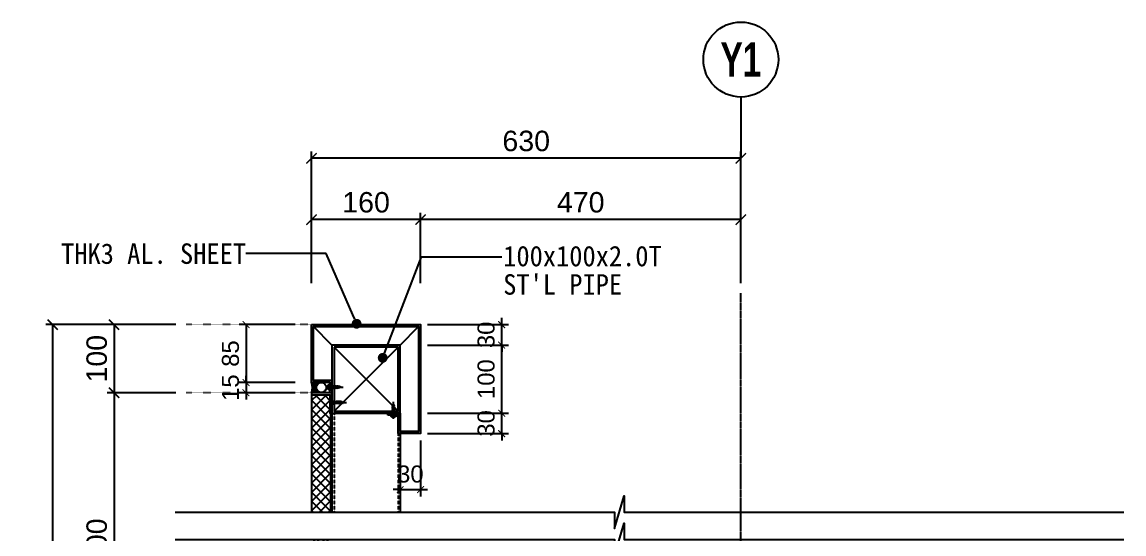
# Model space of a CAD drawing. Header units: millimetres. Extents: x 1664 to 41320, y 4122 to 31095.
# Drawn here: x 33235 to 41320, y 27339 to 31095 of the extents above; entities that cross this region are included whole.
import ezdxf
from ezdxf import colors
from ezdxf.entities.mleader import LeaderData, LeaderLine
from ezdxf.enums import TextEntityAlignment as Align
from ezdxf.math import Vec2, Vec3

# ---------------------------------------------------------------- set-up
doc = ezdxf.new("R2010")
doc.units = ezdxf.units.MM
for name, pattern in [('CENTER', [7, 4, -1, 1, -1]), ('DOT', [6.35, 0, -6.35]), ('HID', [2.3, 1.5, -0.8]), ('JIS_08_25', [28, 25, -1.125, 0.75, -1.125])]:
    doc.linetypes.add(name, pattern=pattern)
doc.layers.get('DEFPOINTS').update_dxf_attribs({"color": 150})
for name, color, linetype in [('1', 1, 'Continuous'), ('ACCY', 4, 'Continuous'), ('CTR', 1, 'JIS_08_25'), ('DIM', 7, 'Continuous'), ('ELE-5', 5, 'Continuous'), ('FIN-6', 6, 'Continuous'), ('SCREW', 6, 'Continuous'), ('SEC-4', 4, 'Continuous'), ('SEC-6', 6, 'Continuous'), ('STL', 4, 'Continuous'), ('TAG', 6, 'Continuous'), ('TAG-LEADER', 6, 'Continuous'), ('TXT', 3, 'Continuous')]:
    doc.layers.add(name, color=color, linetype=linetype)
doc.layers.add('NONTPLOT', color=140, linetype='Continuous', plot=False)
doc.styles.add('ARIAL', font='arial.ttf')
doc.styles.add('ARIALB', font='arialbd.ttf')
doc.styles.add('돋움', font='')
doc.styles.get('돋움').set_extended_font_data('DotumChe')
doc.dimstyles.new('DIM-1-50', dxfattribs={"dimscale": 50, "dimtxt": 3, "dimasz": 1.5, "dimexe": 1, "dimexo": 1.5, "dimgap": 1, "dimtad": 1, "dimdec": 3, "dimdsep": 46, "dimtxsty": 'ARIAL', "dimblk1": 'ARCHTICK', "dimblk2": 'ARCHTICK', "dimsah": 1, "dimcen": 0, "dimclrd": 256, "dimclre": 256, "dimclrt": 3, "dimazin": 2, "dimtfac": 1, "dimtdec": 3, "dimtix": 1, "dimtmove": 2, "dimatfit": 3, "dimldrblk": 'ARCHTICK', "dimfxl": 1, "dimtolj": 1, "dimtzin": 0, "dimarcsym": 0})
doc.dimstyles.new('DIM-1s-50', dxfattribs={"dimscale": 50, "dimtxt": 2.5, "dimasz": 1, "dimexe": 1, "dimexo": 1, "dimgap": 1, "dimtad": 1, "dimdec": 0, "dimdsep": 46, "dimtxsty": 'ARIAL', "dimblk1": 'ARCHTICK', "dimblk2": 'ARCHTICK', "dimsah": 1, "dimcen": 0, "dimclrd": 256, "dimclre": 256, "dimclrt": 3, "dimazin": 2, "dimtfac": 1, "dimtdec": 0, "dimtix": 1, "dimtmove": 2, "dimatfit": 3, "dimldrblk": 'ARCHTICK', "dimfxl": 1, "dimtolj": 1, "dimtzin": 0, "dimarcsym": 0})

# ---------------------------------------------------------------- blocks, each defined once
blk = doc.blocks.new('_ArchTick')
at = {"color": 0, "linetype": 'ByBlock', "const_width": 0.15}
blk.add_lwpolyline([(-0.5, -0.5), (0.5, 0.5)], dxfattribs=at)
blk = doc.blocks.new('*D249')
at = {"layer": 'DEFPOINTS', "color": 0, "transparency": 16777216}
for p in [(35359, 30094.7), (35359, 29104.4), (38509, 29104.4)]:
    blk.add_point(p, dxfattribs=at)
at = {"layer": 'DIM', "lineweight": -2, "transparency": 16777216}
for p, q in [((35359, 29179.4), (35359, 30144.7)), ((38509, 30094.7), (35359, 30094.7)), ((38509, 29179.4), (38509, 30144.7))]:
    blk.add_line(p, q, dxfattribs=at)
at = {"layer": 'DIM', "lineweight": -2, "transparency": 16777216, "xscale": 75, "yscale": 75, "zscale": 75, "rotation": 180}
blk.add_blockref('_ArchTick', (35359, 30094.7), dxfattribs=at)
at = {"layer": 'DIM', "lineweight": -2, "transparency": 16777216, "xscale": 75, "yscale": 75, "zscale": 75}
blk.add_blockref('_ArchTick', (38509, 30094.7), dxfattribs=at)
at = {"layer": 'DIM', "color": 3, "transparency": 16777216, "insert": (36934, 30221.3), "char_height": 150, "attachment_point": 5, "style": 'ARIAL'}
blk.add_mtext('\\A1;630', dxfattribs=at)
blk = doc.blocks.new('*D197')
at = {"layer": 'DEFPOINTS', "color": 0, "transparency": 16777216}
for p in [(35289, 28449.6), (34878.4, 28374.6), (35289, 28374.6)]:
    blk.add_point(p, dxfattribs=at)
at = {"layer": 'DIM', "lineweight": -2, "transparency": 16777216}
for p, q in [((34878.4, 28449.6), (34878.4, 28499.6)), ((35239, 28449.6), (34828.4, 28449.6)), ((34878.4, 28449.6), (34878.4, 28374.6)), ((35239, 28374.6), (34828.4, 28374.6)), ((34878.4, 28374.6), (34878.4, 28324.6))]:
    blk.add_line(p, q, dxfattribs=at)
at = {"layer": 'DIM', "lineweight": -2, "transparency": 16777216, "xscale": 50, "yscale": 50, "zscale": 50}
for p, rotation in [((34878.4, 28449.6), 270), ((34878.4, 28374.6), 90)]:
    blk.add_blockref('_ArchTick', p, dxfattribs=dict(at, rotation=rotation))
at = {"layer": 'DIM', "color": 3, "transparency": 16777216, "insert": (34764.6, 28412.1), "char_height": 125, "attachment_point": 5, "rotation": 90, "style": 'ARIAL'}
blk.add_mtext('\\A1;15', dxfattribs=at)
blk = doc.blocks.new('*D198')
at = {"layer": 'DEFPOINTS', "color": 0, "transparency": 16777216}
for p in [(35289, 28874.6), (34878.4, 28449.6), (35289, 28449.6)]:
    blk.add_point(p, dxfattribs=at)
at = {"layer": 'DIM', "lineweight": -2, "transparency": 16777216}
for p, q in [((35239, 28874.6), (34828.4, 28874.6)), ((34878.4, 28874.6), (34878.4, 28449.6)), ((35239, 28449.6), (34828.4, 28449.6))]:
    blk.add_line(p, q, dxfattribs=at)
at = {"layer": 'DIM', "lineweight": -2, "transparency": 16777216, "xscale": 50, "yscale": 50, "zscale": 50}
for p, rotation in [((34878.4, 28874.6), 90), ((34878.4, 28449.6), 270)]:
    blk.add_blockref('_ArchTick', p, dxfattribs=dict(at, rotation=rotation))
at = {"layer": 'DIM', "color": 3, "transparency": 16777216, "insert": (34764.6, 28662.1), "char_height": 125, "attachment_point": 5, "rotation": 90, "style": 'ARIAL'}
blk.add_mtext('\\A1;85', dxfattribs=at)
blk = doc.blocks.new('*D199')
at = {"layer": 'DEFPOINTS', "color": 0, "transparency": 16777216}
for p in [(33459.8, 28874.6), (34439.4, 28874.6), (34439.4, 22681.2)]:
    blk.add_point(p, dxfattribs=at)
at = {"layer": 'DIM', "lineweight": -2, "transparency": 16777216}
for p, q in [((34364.4, 28874.6), (33409.8, 28874.6)), ((33459.8, 22681.2), (33459.8, 28874.6)), ((34364.4, 22681.2), (33409.8, 22681.2))]:
    blk.add_line(p, q, dxfattribs=at)
at = {"layer": 'DIM', "lineweight": -2, "transparency": 16777216, "xscale": 75, "yscale": 75, "zscale": 75}
for p, rotation in [((33459.8, 28874.6), 90), ((33459.8, 22681.2), 270)]:
    blk.add_blockref('_ArchTick', p, dxfattribs=dict(at, rotation=rotation))
at = {"layer": 'DIM', "color": 3, "transparency": 16777216, "insert": (33333.2, 25777.9), "char_height": 150, "attachment_point": 5, "rotation": 90, "style": 'ARIAL'}
blk.add_mtext('\\A1;1500', dxfattribs=at)
blk = doc.blocks.new('*D201')
at = {"layer": 'DEFPOINTS', "color": 0, "transparency": 16777216}
for p in [(35359, 29644.7), (35359, 29104.4), (36159, 29104.4)]:
    blk.add_point(p, dxfattribs=at)
at = {"layer": 'DIM', "lineweight": -2, "transparency": 16777216}
for p, q in [((35359, 29179.4), (35359, 29694.7)), ((36159, 29179.4), (36159, 29694.7)), ((36159, 29644.7), (35359, 29644.7))]:
    blk.add_line(p, q, dxfattribs=at)
at = {"layer": 'DIM', "lineweight": -2, "transparency": 16777216, "xscale": 75, "yscale": 75, "zscale": 75, "rotation": 180}
blk.add_blockref('_ArchTick', (35359, 29644.7), dxfattribs=at)
at = {"layer": 'DIM', "lineweight": -2, "transparency": 16777216, "xscale": 75, "yscale": 75, "zscale": 75}
blk.add_blockref('_ArchTick', (36159, 29644.7), dxfattribs=at)
at = {"layer": 'DIM', "color": 3, "transparency": 16777216, "insert": (35759, 29771.3), "char_height": 150, "attachment_point": 5, "style": 'ARIAL'}
blk.add_mtext('\\A1;160', dxfattribs=at)
blk = doc.blocks.new('*D202')
at = {"layer": 'DEFPOINTS', "color": 0, "transparency": 16777216}
for p in [(36159, 29644.7), (36159, 29104.4), (38509, 29104.4)]:
    blk.add_point(p, dxfattribs=at)
at = {"layer": 'DIM', "lineweight": -2, "transparency": 16777216}
for p, q in [((36159, 29179.4), (36159, 29694.7)), ((38509, 29179.4), (38509, 29694.7)), ((38509, 29644.7), (36159, 29644.7))]:
    blk.add_line(p, q, dxfattribs=at)
at = {"layer": 'DIM', "lineweight": -2, "transparency": 16777216, "xscale": 75, "yscale": 75, "zscale": 75, "rotation": 180}
blk.add_blockref('_ArchTick', (36159, 29644.7), dxfattribs=at)
at = {"layer": 'DIM', "lineweight": -2, "transparency": 16777216, "xscale": 75, "yscale": 75, "zscale": 75}
blk.add_blockref('_ArchTick', (38509, 29644.7), dxfattribs=at)
at = {"layer": 'DIM', "color": 3, "transparency": 16777216, "insert": (37334, 29771.3), "char_height": 150, "attachment_point": 5, "style": 'ARIAL'}
blk.add_mtext('\\A1;470', dxfattribs=at)
blk = doc.blocks.new('*D203')
at = {"layer": 'DEFPOINTS', "color": 0, "transparency": 16777216}
for p in [(34439.4, 28874.6), (33909.8, 28374.6), (34439.4, 28374.6)]:
    blk.add_point(p, dxfattribs=at)
at = {"layer": 'DIM', "lineweight": -2, "transparency": 16777216}
for p, q in [((34364.4, 28874.6), (33859.8, 28874.6)), ((33909.8, 28874.6), (33909.8, 28374.6)), ((34364.4, 28374.6), (33859.8, 28374.6))]:
    blk.add_line(p, q, dxfattribs=at)
at = {"layer": 'DIM', "lineweight": -2, "transparency": 16777216, "xscale": 75, "yscale": 75, "zscale": 75}
for p, rotation in [((33909.8, 28874.6), 90), ((33909.8, 28374.6), 270)]:
    blk.add_blockref('_ArchTick', p, dxfattribs=dict(at, rotation=rotation))
at = {"layer": 'DIM', "color": 3, "transparency": 16777216, "insert": (33783.2, 28624.6), "char_height": 150, "attachment_point": 5, "rotation": 90, "style": 'ARIAL'}
blk.add_mtext('\\A1;100', dxfattribs=at)
blk = doc.blocks.new('*D204')
at = {"layer": 'DEFPOINTS', "color": 0, "transparency": 16777216}
for p in [(36009, 28074.6), (36159, 28074.6), (36159, 27664)]:
    blk.add_point(p, dxfattribs=at)
at = {"layer": 'DIM', "lineweight": -2, "transparency": 16777216}
for p, q in [((36009, 28024.6), (36009, 27614)), ((36159, 28024.6), (36159, 27614)), ((36009, 27664), (35959, 27664)), ((36009, 27664), (36159, 27664)), ((36159, 27664), (36209, 27664))]:
    blk.add_line(p, q, dxfattribs=at)
at = {"layer": 'DIM', "lineweight": -2, "transparency": 16777216, "xscale": 50, "yscale": 50, "zscale": 50}
blk.add_blockref('_ArchTick', (36009, 27664), dxfattribs=at)
at = {"layer": 'DIM', "lineweight": -2, "transparency": 16777216, "xscale": 50, "yscale": 50, "zscale": 50, "rotation": 180}
blk.add_blockref('_ArchTick', (36159, 27664), dxfattribs=at)
at = {"layer": 'DIM', "color": 3, "transparency": 16777216, "insert": (36084, 27777.8), "char_height": 125, "attachment_point": 5, "style": 'ARIAL'}
blk.add_mtext('\\A1;30', dxfattribs=at)
blk = doc.blocks.new('*D205')
at = {"layer": 'DEFPOINTS', "color": 0, "transparency": 16777216}
for p in [(36159, 28874.6), (36754, 28874.6), (36159, 28724.6)]:
    blk.add_point(p, dxfattribs=at)
at = {"layer": 'DIM', "lineweight": -2, "transparency": 16777216}
for p, q in [((36209, 28874.6), (36804, 28874.6)), ((36754, 28874.6), (36754, 28924.6)), ((36754, 28724.6), (36754, 28874.6)), ((36209, 28724.6), (36804, 28724.6)), ((36754, 28724.6), (36754, 28674.6))]:
    blk.add_line(p, q, dxfattribs=at)
at = {"layer": 'DIM', "lineweight": -2, "transparency": 16777216, "xscale": 50, "yscale": 50, "zscale": 50}
for p, rotation in [((36754, 28874.6), 270), ((36754, 28724.6), 90)]:
    blk.add_blockref('_ArchTick', p, dxfattribs=dict(at, rotation=rotation))
at = {"layer": 'DIM', "color": 3, "transparency": 16777216, "insert": (36640.1, 28799.6), "char_height": 125, "attachment_point": 5, "rotation": 90, "style": 'ARIAL'}
blk.add_mtext('\\A1;30', dxfattribs=at)
blk = doc.blocks.new('FLAT HEAD SCREW')
at = {"layer": 'ACCY', "color": 1}
for p, q in [((-205269, 14090.9), (-205273, 14090.1)), ((-205272.5, 14090.4), (-205273, 14090.1)), ((-205272.5, 14089.8), (-205273, 14090.1)), ((-205269, 14089.3), (-205273, 14088.6)), ((-205272.5, 14088.9), (-205273, 14088.6)), ((-205272.5, 14088.2), (-205273, 14088.6)), ((-205269, 14087.8), (-205273, 14087)), ((-205272.5, 14087.3), (-205273, 14087)), ((-205272.5, 14086.7), (-205273, 14087)), ((-205269, 14086.2), (-205273, 14085.4)), ((-205272.5, 14085.7), (-205273, 14085.4)), ((-205272.5, 14085.1), (-205273, 14085.4)), ((-205269, 14084.6), (-205273, 14083.8)), ((-205272.5, 14091.4), (-205272.5, 14090.4)), ((-205269.6, 14091.2), (-205272.5, 14090.4)), ((-205269.6, 14090.6), (-205272.5, 14089.8)), ((-205272.5, 14089.8), (-205272.5, 14088.9)), ((-205269.6, 14089.7), (-205272.5, 14088.9)), ((-205269.6, 14089), (-205272.5, 14088.2)), ((-205272.5, 14088.2), (-205272.5, 14087.3)), ((-205269.6, 14088.1), (-205272.5, 14087.3)), ((-205269.6, 14087.5), (-205272.5, 14086.7)), ((-205272.5, 14085.7), (-205272.5, 14086.7)), ((-205269.6, 14086.5), (-205272.5, 14085.7)), ((-205269.6, 14085.9), (-205272.5, 14085.1)), ((-205272.5, 14084.1), (-205272.5, 14085.1)), ((-205269.6, 14084.9), (-205272.5, 14084.1)), ((-205269.6, 14091.4), (-205269.6, 14091.2)), ((-205269.6, 14091.2), (-205269, 14090.9)), ((-205269.6, 14090.6), (-205269, 14090.9)), ((-205269.6, 14090.6), (-205269.6, 14089.7)), ((-205269.6, 14089.7), (-205269, 14089.3)), ((-205269.6, 14089), (-205269, 14089.3)), ((-205269.6, 14089), (-205269.6, 14088.1)), ((-205269.6, 14088.1), (-205269, 14087.8)), ((-205269.6, 14087.5), (-205269, 14087.8)), ((-205269.6, 14086.5), (-205269.6, 14087.5)), ((-205269.6, 14086.5), (-205269, 14086.2)), ((-205269.6, 14085.9), (-205269, 14086.2)), ((-205269.6, 14084.9), (-205269.6, 14085.9)), ((-205269.6, 14084.9), (-205269, 14084.6)), ((-205269.6, 14084.3), (-205269, 14084.6)), ((-205272.5, 14084.1), (-205273, 14083.8)), ((-205272.5, 14083.5), (-205273, 14083.8)), ((-205269, 14083), (-205273, 14082.3)), ((-205272.5, 14082.6), (-205273, 14082.3)), ((-205272.5, 14081.9), (-205273, 14082.3)), ((-205269, 14081.5), (-205273, 14080.7)), ((-205272.5, 14081), (-205273, 14080.7)), ((-205272.5, 14080.4), (-205273, 14080.7)), ((-205269, 14079.9), (-205273, 14079.1)), ((-205272.5, 14079.4), (-205273, 14079.1)), ((-205272.4, 14078.8), (-205273, 14079.1)), ((-205269.6, 14084.3), (-205272.5, 14083.5)), ((-205272.5, 14082.6), (-205272.5, 14083.5)), ((-205269.6, 14083.4), (-205272.5, 14082.6)), ((-205272.5, 14081.9), (-205269.6, 14082.7)), ((-205272.5, 14081), (-205272.5, 14081.9)), ((-205269.6, 14081.8), (-205272.5, 14081)), ((-205269.6, 14081.2), (-205272.5, 14080.4)), ((-205272.5, 14079.4), (-205272.5, 14080.4)), ((-205269.6, 14080.2), (-205272.5, 14079.4)), ((-205269.4, 14078.2), (-205272.5, 14077.7)), ((-205272.1, 14077.9), (-205272.5, 14077.7)), ((-205271.9, 14077.5), (-205272.5, 14077.7)), ((-205272.4, 14078.8), (-205269.6, 14079.6)), ((-205272.1, 14077.9), (-205272.4, 14078.8)), ((-205269.8, 14078.5), (-205272.1, 14077.9)), ((-205271.9, 14077.5), (-205270, 14077.9)), ((-205271.3, 14075.6), (-205271.9, 14077.5)), ((-205270.4, 14076.8), (-205271, 14076.3)), ((-205270, 14076.5), (-205271, 14076.3)), ((-205271, 14076.3), (-205270.6, 14076.2)), ((-205270.8, 14075.6), (-205270.6, 14076.2)), ((-205270.6, 14076.2), (-205270, 14076.5)), ((-205270.4, 14076.8), (-205270, 14077.9)), ((-205270.4, 14076.8), (-205270, 14076.5)), ((-205270, 14077.9), (-205269.4, 14078.2)), ((-205269.8, 14078.5), (-205269.7, 14078.9)), ((-205269.8, 14078.5), (-205269.4, 14078.2)), ((-205269.6, 14083.4), (-205269.6, 14084.3)), ((-205269.6, 14083.4), (-205269, 14083)), ((-205269.6, 14082.7), (-205269, 14083)), ((-205269.6, 14081.8), (-205269.6, 14082.7)), ((-205269.6, 14081.8), (-205269, 14081.5)), ((-205269.6, 14081.2), (-205269, 14081.5)), ((-205269.6, 14080.2), (-205269.6, 14081.2)), ((-205269.6, 14080.2), (-205269, 14079.9)), ((-205269.6, 14079.6), (-205269, 14079.9)), ((-205269.6, 14079.4), (-205269.6, 14079.6))]:
    blk.add_line(p, q, dxfattribs=at)
at = {"layer": 'ACCY', "color": 1, "linetype": 'CENTER'}
blk.add_line((-205271, 14096.7), (-205271, 14071.8), dxfattribs=at)
at = {"layer": 'ACCY', "color": 1}
for centre, radius, start, end in [((-205271, 14075.6), 0.236, 202.5, 337.5), ((-205271, 14079.4), 1.42, 341.0776, 0)]:
    blk.add_arc(centre, radius, start, end, dxfattribs=at)
at = {"layer": 'SCREW', "color": 1}
for p, q in [((-205275.5, 14094.4), (-205266.5, 14094.4)), ((-205275.5, 14093.9), (-205275.5, 14094.4)), ((-205275.5, 14093.9), (-205266.5, 14093.9)), ((-205275.5, 14093.9), (-205272.5, 14091.4)), ((-205272.5, 14091.4), (-205269.6, 14091.4)), ((-205266.5, 14093.9), (-205269.6, 14091.4)), ((-205266.5, 14093.9), (-205266.5, 14094.4))]:
    blk.add_line(p, q, dxfattribs=at)
blk.add_lwpolyline([(-205273.7, 14094.4), (-205273.4, 14094.1), (-205273.1, 14094), (-205272.8, 14094), (-205272.6, 14094), (-205272.3, 14094.1), (-205272.1, 14094.2), (-205271.9, 14094.2), (-205271.7, 14094.2), (-205271.6, 14094.1), (-205271.5, 14094), (-205271.5, 14093.9), (-205271.5, 14093.7), (-205271.5, 14093.5), (-205271.6, 14093.3), (-205271.6, 14093.1), (-205271.5, 14092.9), (-205271.4, 14092.8), (-205271.3, 14092.7), (-205271.2, 14092.6), (-205271, 14092.6), (-205270.9, 14092.6), (-205270.8, 14092.7), (-205270.6, 14092.8), (-205270.6, 14092.9), (-205270.5, 14093.1), (-205270.5, 14093.3), (-205270.5, 14093.5), (-205270.5, 14093.7), (-205270.6, 14093.9), (-205270.5, 14094), (-205270.5, 14094.1), (-205270.4, 14094.2), (-205270.2, 14094.2), (-205270, 14094.2), (-205269.8, 14094.1), (-205269.5, 14094), (-205269.2, 14094), (-205269, 14094), (-205268.7, 14094.1), (-205268.4, 14094.4)], dxfattribs=at)
blk = doc.blocks.new('*D206')
at = {"layer": 'DEFPOINTS', "color": 0, "transparency": 16777216}
for p in [(36159, 28724.6), (36754, 28724.6), (36159, 28224.6)]:
    blk.add_point(p, dxfattribs=at)
at = {"layer": 'DIM', "lineweight": -2, "transparency": 16777216}
for p, q in [((36209, 28724.6), (36804, 28724.6)), ((36754, 28224.6), (36754, 28724.6)), ((36209, 28224.6), (36804, 28224.6))]:
    blk.add_line(p, q, dxfattribs=at)
at = {"layer": 'DIM', "lineweight": -2, "transparency": 16777216, "xscale": 50, "yscale": 50, "zscale": 50}
for p, rotation in [((36754, 28724.6), 90), ((36754, 28224.6), 270)]:
    blk.add_blockref('_ArchTick', p, dxfattribs=dict(at, rotation=rotation))
at = {"layer": 'DIM', "color": 3, "transparency": 16777216, "insert": (36640.2, 28474.6), "char_height": 125, "attachment_point": 5, "rotation": 90, "style": 'ARIAL'}
blk.add_mtext('\\A1;100', dxfattribs=at)
blk = doc.blocks.new('*D207')
at = {"layer": 'DEFPOINTS', "color": 0, "transparency": 16777216}
for p in [(36159, 28224.6), (36754, 28224.6), (36159, 28074.6)]:
    blk.add_point(p, dxfattribs=at)
at = {"layer": 'DIM', "lineweight": -2, "transparency": 16777216}
for p, q in [((36209, 28224.6), (36804, 28224.6)), ((36754, 28224.6), (36754, 28274.6)), ((36754, 28074.6), (36754, 28224.6)), ((36209, 28074.6), (36804, 28074.6)), ((36754, 28074.6), (36754, 28024.6))]:
    blk.add_line(p, q, dxfattribs=at)
at = {"layer": 'DIM', "lineweight": -2, "transparency": 16777216, "xscale": 50, "yscale": 50, "zscale": 50}
for p, rotation in [((36754, 28224.6), 270), ((36754, 28074.6), 90)]:
    blk.add_blockref('_ArchTick', p, dxfattribs=dict(at, rotation=rotation))
at = {"layer": 'DIM', "color": 3, "transparency": 16777216, "insert": (36640.1, 28149.6), "char_height": 125, "attachment_point": 5, "rotation": 90, "style": 'ARIAL'}
blk.add_mtext('\\A1;30', dxfattribs=at)
blk = doc.blocks.new('*D245')
at = {"layer": 'DEFPOINTS', "color": 0, "transparency": 16777216}
for p in [(34439.4, 28374.6), (33909.8, 26181.2), (34439.4, 26181.2)]:
    blk.add_point(p, dxfattribs=at)
at = {"layer": 'DIM', "lineweight": -2, "transparency": 16777216}
for p, q in [((34364.4, 28374.6), (33859.8, 28374.6)), ((33909.8, 28374.6), (33909.8, 26181.2)), ((34364.4, 26181.2), (33859.8, 26181.2))]:
    blk.add_line(p, q, dxfattribs=at)
at = {"layer": 'DIM', "lineweight": -2, "transparency": 16777216, "xscale": 75, "yscale": 75, "zscale": 75}
for p, rotation in [((33909.8, 28374.6), 90), ((33909.8, 26181.2), 270)]:
    blk.add_blockref('_ArchTick', p, dxfattribs=dict(at, rotation=rotation))
at = {"layer": 'DIM', "color": 3, "transparency": 16777216, "insert": (33783.2, 27277.9), "char_height": 150, "attachment_point": 5, "rotation": 90, "style": 'ARIAL'}
blk.add_mtext('\\A1;700', dxfattribs=at)
blk = doc.blocks.new('PAN HEAD SCREW')
at = {"layer": 'ACCY', "color": 1}
for p, q in [((-205264.2, 14090.1), (-205264.2, 14091.4)), ((-205260.2, 14090.9), (-205264.2, 14090.1)), ((-205263.7, 14089.8), (-205264.2, 14090.1)), ((-205260.2, 14089.3), (-205264.2, 14088.6)), ((-205263.7, 14088.9), (-205264.2, 14088.6)), ((-205263.7, 14088.2), (-205264.2, 14088.6)), ((-205260.2, 14087.8), (-205264.2, 14087)), ((-205263.7, 14087.3), (-205264.2, 14087)), ((-205263.7, 14086.7), (-205264.2, 14087)), ((-205260.2, 14086.2), (-205264.2, 14085.4)), ((-205263.7, 14085.7), (-205264.2, 14085.4)), ((-205263.7, 14085.1), (-205264.2, 14085.4)), ((-205260.2, 14084.6), (-205264.2, 14083.8)), ((-205260.7, 14090.6), (-205263.7, 14089.8)), ((-205263.7, 14089.8), (-205263.7, 14088.9)), ((-205260.7, 14089.7), (-205263.7, 14088.9)), ((-205260.7, 14089), (-205263.7, 14088.2)), ((-205263.7, 14088.2), (-205263.7, 14087.3)), ((-205260.7, 14088.1), (-205263.7, 14087.3)), ((-205260.7, 14087.5), (-205263.7, 14086.7)), ((-205263.7, 14085.7), (-205263.7, 14086.7)), ((-205260.7, 14086.5), (-205263.7, 14085.7)), ((-205260.7, 14085.9), (-205263.7, 14085.1)), ((-205263.7, 14084.1), (-205263.7, 14085.1)), ((-205260.7, 14084.9), (-205263.7, 14084.1)), ((-205260.7, 14090.6), (-205260.2, 14090.9)), ((-205260.7, 14090.6), (-205260.7, 14089.7)), ((-205260.7, 14089.7), (-205260.2, 14089.3)), ((-205260.7, 14089), (-205260.2, 14089.3)), ((-205260.7, 14089), (-205260.7, 14088.1)), ((-205260.7, 14088.1), (-205260.2, 14087.8)), ((-205260.7, 14087.5), (-205260.2, 14087.8)), ((-205260.7, 14086.5), (-205260.7, 14087.5)), ((-205260.7, 14086.5), (-205260.2, 14086.2)), ((-205260.7, 14085.9), (-205260.2, 14086.2)), ((-205260.7, 14084.9), (-205260.7, 14085.9)), ((-205260.7, 14084.9), (-205260.2, 14084.6)), ((-205260.7, 14084.3), (-205260.2, 14084.6)), ((-205260.2, 14090.9), (-205260.2, 14091.4)), ((-205263.7, 14084.1), (-205264.2, 14083.8)), ((-205263.7, 14083.5), (-205264.2, 14083.8)), ((-205260.2, 14083), (-205264.2, 14082.3)), ((-205263.7, 14082.6), (-205264.2, 14082.3)), ((-205263.7, 14081.9), (-205264.2, 14082.3)), ((-205260.2, 14081.5), (-205264.2, 14080.7)), ((-205263.7, 14081), (-205264.2, 14080.7)), ((-205263.7, 14080.4), (-205264.2, 14080.7)), ((-205260.2, 14079.9), (-205264.2, 14079.1)), ((-205263.7, 14079.4), (-205264.2, 14079.1)), ((-205263.5, 14078.8), (-205264.2, 14079.1)), ((-205260.7, 14084.3), (-205263.7, 14083.5)), ((-205263.7, 14082.6), (-205263.7, 14083.5)), ((-205260.7, 14083.4), (-205263.7, 14082.6)), ((-205263.7, 14081.9), (-205260.7, 14082.7)), ((-205263.7, 14081), (-205263.7, 14081.9)), ((-205260.7, 14081.8), (-205263.7, 14081)), ((-205260.7, 14081.2), (-205263.7, 14080.4)), ((-205263.7, 14079.4), (-205263.7, 14080.4)), ((-205260.7, 14080.2), (-205263.7, 14079.4)), ((-205260.5, 14078.2), (-205263.7, 14077.7)), ((-205263.2, 14077.9), (-205263.7, 14077.7)), ((-205263.1, 14077.5), (-205263.7, 14077.7)), ((-205263.5, 14078.8), (-205260.7, 14079.6)), ((-205263.2, 14077.9), (-205263.5, 14078.8)), ((-205261, 14078.5), (-205263.2, 14077.9)), ((-205263.1, 14077.5), (-205261.2, 14077.9)), ((-205262.4, 14075.6), (-205263.1, 14077.5)), ((-205261.6, 14076.8), (-205262.2, 14076.3)), ((-205261.1, 14076.5), (-205262.2, 14076.3)), ((-205262.2, 14076.3), (-205261.8, 14076.2)), ((-205262, 14075.6), (-205261.8, 14076.2)), ((-205261.8, 14076.2), (-205261.1, 14076.5)), ((-205261.6, 14076.8), (-205261.2, 14077.9)), ((-205261.6, 14076.8), (-205261.1, 14076.5)), ((-205261.2, 14077.9), (-205260.5, 14078.2)), ((-205261, 14078.5), (-205260.8, 14078.9)), ((-205261, 14078.5), (-205260.5, 14078.2)), ((-205260.7, 14083.4), (-205260.7, 14084.3)), ((-205260.7, 14083.4), (-205260.2, 14083)), ((-205260.7, 14082.7), (-205260.2, 14083)), ((-205260.7, 14081.8), (-205260.7, 14082.7)), ((-205260.7, 14081.8), (-205260.2, 14081.5)), ((-205260.7, 14081.2), (-205260.2, 14081.5)), ((-205260.7, 14080.2), (-205260.7, 14081.2)), ((-205260.7, 14080.2), (-205260.2, 14079.9)), ((-205260.7, 14079.6), (-205260.2, 14079.9)), ((-205260.7, 14079.4), (-205260.7, 14079.6))]:
    blk.add_line(p, q, dxfattribs=at)
at = {"layer": 'ACCY', "color": 1, "linetype": 'CENTER'}
blk.add_line((-205262.2, 14096.7), (-205262.2, 14071.8), dxfattribs=at)
at = {"layer": 'ACCY', "color": 1}
for centre, radius, start, end in [((-205262.2, 14075.6), 0.236, 202.5, 337.5), ((-205262.2, 14079.4), 1.42, 341.0776, 0)]:
    blk.add_arc(centre, radius, start, end, dxfattribs=at)
at = {"layer": 'SCREW', "color": 1}
for p, q in [((-205266.2, 14091.9), (-205266.2, 14091.4)), ((-205258.2, 14091.4), (-205266.2, 14091.4)), ((-205260.2, 14093.9), (-205264.2, 14093.9)), ((-205258.2, 14091.4), (-205258.2, 14091.9))]:
    blk.add_line(p, q, dxfattribs=at)
blk.add_lwpolyline([(-205264.8, 14093.8), (-205264.5, 14093.6), (-205264.3, 14093.5), (-205264, 14093.5), (-205263.7, 14093.5), (-205263.5, 14093.6), (-205263.2, 14093.7), (-205263, 14093.7), (-205262.9, 14093.7), (-205262.8, 14093.6), (-205262.7, 14093.5), (-205262.7, 14093.4), (-205262.7, 14093.2), (-205262.7, 14093), (-205262.7, 14092.8), (-205262.7, 14092.6), (-205262.7, 14092.4), (-205262.6, 14092.3), (-205262.5, 14092.2), (-205262.3, 14092.1), (-205262.2, 14092.1), (-205262.1, 14092.1), (-205261.9, 14092.2), (-205261.8, 14092.3), (-205261.7, 14092.4), (-205261.7, 14092.6), (-205261.7, 14092.8), (-205261.7, 14093), (-205261.7, 14093.2), (-205261.7, 14093.4), (-205261.7, 14093.5), (-205261.6, 14093.6), (-205261.5, 14093.7), (-205261.4, 14093.7), (-205261.2, 14093.7), (-205260.9, 14093.6), (-205260.7, 14093.5), (-205260.4, 14093.5), (-205260.1, 14093.5), (-205259.9, 14093.6), (-205259.6, 14093.8)], dxfattribs=at)
for centre, start, end in [((-205264.2, 14091.9), 90, 180), ((-205260.2, 14091.9), 0, 90)]:
    blk.add_arc(centre, 2, start, end, dxfattribs=at)
blk = doc.blocks.new('_Dot')
at = {"color": 0, "linetype": 'ByBlock', "lineweight": -2}
blk.add_line((-0.5, 0), (-1, 0), dxfattribs=at)
at = {"color": 0, "linetype": 'ByBlock', "const_width": 0.5}
blk.add_lwpolyline([(-0.25, 0, 1), (0.25, 0, 1)], format="xyb", close=True, dxfattribs=at)
blk = doc.blocks.new('bu-v')
at = {"layer": 'NONTPLOT'}
for p, q in [((0, 0), (0, -6)), ((0, -15), (0, -13))]:
    blk.add_line(p, q, dxfattribs=at)
at = {"layer": 'TAG', "ltscale": 0.2}
blk.add_line((0, 3), (0, 0), dxfattribs=at)
blk.add_circle((0, 8.5), 5.5, dxfattribs=at)
at = {"layer": 'TAG', "color": 3, "style": 'ARIALB'}
blk.add_attdef('1', text='', height=5, dxfattribs=at).set_placement((0, 8.5), align=Align.MIDDLE_CENTER)

msp = doc.modelspace()

# ---------------------------------------------------------------- hatches: boundary and pattern name
at = {"layer": '1'}
h = msp.add_hatch(dxfattribs=at)
h.set_pattern_fill('ANSI37', color=256, scale=73.170732, angle=90)
h.set_pattern_definition([(135, (-8203803.317, 103716.046), (-6.467440073, -6.467440073), []), (225, (-8203803.317, 103716.046), (6.467440073, -6.467440073), [])])
h.paths.add_polyline_path([(35430.9075, 28449.6074), (35359.0475, 28449.6074, -0.133459316), (35365.0283, 28396.6152, -0.253878777), (35370.0231, 28387.4123), (35380.9987, 28387.4123), (35404.7803, 28387.4123, -0.196314565), (35394.3221, 28413.0221, -0.414213562)])
h.paths.add_polyline_path([(35404.7803, 28387.4123), (35380.9987, 28387.4123), (35363.171, 28387.4123, -0.0282876), (35359.753, 28376.4367), (35430.9075, 28376.4367, -0.201512755)])
at = {"layer": 'FIN-6'}
h = msp.add_hatch(dxfattribs=at)
h.set_pattern_fill('ANSI37', color=1, scale=15)
h.set_pattern_definition([(45, (-225392.713, -80219.374), (-33.6759605, 33.6759605), []), (135, (-225392.713, -80219.374), (-33.6759605, -33.6759605), [])])
h.paths.add_polyline_path([(35359.0475, 27498.6552), (35501.5475, 27498.6552), (35501.5475, 28359.6074), (35359.0475, 28359.6074)])
h.paths.add_polyline_path([(35501.5475, 27298.6552), (35359.0475, 27298.6552), (35359.0475, 22701.2242), (35501.5475, 22701.2242)])

# ---------------------------------------------------------------- linework, layer by layer
at = {"layer": '1'}
msp.add_circle((35430.9075, 28413.0221), 36.5854, dxfattribs=at)
msp.add_arc((35264.5394, 28412.1074), 101.6761, 338.35724676, 21.64275324, dxfattribs=at)
at = {"layer": 'CTR'}
msp.add_line((38509.0475, 5907.7159), (38509.0475, 29104.353), dxfattribs=at)
at = {"layer": 'CTR', "color": 6, "linetype": 'DOT', "ltscale": 0.1}
for p, q in [((35359.0475, 28874.6074), (34439.4426, 28874.6074)), ((35359.0475, 28374.6074), (34439.4426, 28374.6074))]:
    msp.add_line(p, q, dxfattribs=at)
at = {"layer": 'ELE-5'}
for p, q in [((35509.0475, 28224.6074), (35509.0475, 27498.6552)), ((36009.0475, 28224.6074), (36009.0475, 27498.6552))]:
    msp.add_line(p, q, dxfattribs=at)
at = {"layer": 'ELE-5', "linetype": 'HID'}
for p, q in [((35524.0475, 28224.6074), (35524.0475, 27498.6552)), ((35994.0475, 28224.6074), (35994.0475, 27498.6552))]:
    msp.add_line(p, q, dxfattribs=at)
at = {"layer": 'FIN-6', "color": 4}
for points in [[(35359.0475, 28359.6074), (35359.0475, 27498.6552)], [(35501.5475, 27498.6552), (35501.5475, 28224.6074)]]:
    msp.add_lwpolyline(points, dxfattribs=at)
at = {"layer": 'SEC-4'}
for p, q in [((35359.0475, 28449.6074), (35359.0475, 28874.6074)), ((35919.0475, 28209.6074), (35919.0475, 28224.6074))]:
    msp.add_line(p, q, dxfattribs=at)
at = {"layer": 'SEC-4', "color": 8}
for p, q in [((35509.0475, 28724.6074), (35374.0475, 28859.6074)), ((36009.0475, 28724.6074), (36144.0475, 28859.6074))]:
    msp.add_line(p, q, dxfattribs=at)
at = {"layer": 'SEC-4'}
for points in [[(35359.0475, 28874.6074), (36159.0475, 28874.6074), (36159.0475, 28074.6074), (35994.0475, 28074.6074), (35994.0475, 28209.6074), (35919.0475, 28209.6074)], [(35509.0475, 28387.2892), (35509.0475, 28464.6074), (35374.0475, 28464.6074), (35374.0475, 28859.6074), (36144.0475, 28859.6074), (36144.0475, 28089.6074), (36009.0475, 28089.6074), (36009.0475, 28224.6074), (35919.0475, 28224.6074)], [(35494.0475, 28374.6074), (35494.0475, 28449.6074), (35359.0475, 28449.6074)]]:
    msp.add_lwpolyline(points, dxfattribs=at)
at = {"layer": 'SEC-6', "color": 7}
msp.add_lwpolyline([(35509.0475, 28224.6074), (35509.0475, 28374.6074), (35359.0475, 28374.6074), (35359.0475, 28359.6074), (35494.0475, 28359.6074), (35494.0475, 28224.6074), (35509.0475, 28224.6074)], dxfattribs=at)
at = {"layer": 'STL', "color": 1}
for p, q in [((35524.0475, 28239.6074), (35994.0475, 28709.6074)), ((35524.0475, 28709.6074), (35994.0475, 28239.6074))]:
    msp.add_line(p, q, dxfattribs=at)
at = {"layer": 'STL'}
for points in [[(35509.0475, 28724.6074), (35509.0475, 28224.6074), (36009.0475, 28224.6074), (36009.0475, 28724.6074)], [(35524.0475, 28709.6074), (35524.0475, 28239.6074), (35994.0475, 28239.6074), (35994.0475, 28709.6074)]]:
    msp.add_lwpolyline(points, close=True, dxfattribs=at)
at = {"layer": 'TAG'}
for points in [[(34359.0475, 27498.6552), (37581.5689, 27498.6552), (37581.5689, 27378.6552), (37653.5689, 27618.6552), (37653.5689, 27498.6552), (41319.9329, 27498.6552)], [(34359.0475, 27298.6552), (37581.5689, 27298.6552), (37581.5689, 27178.6552), (37653.5689, 27418.6552), (37653.5689, 27298.6552), (41319.9329, 27298.6552)]]:
    msp.add_lwpolyline(points, dxfattribs=at)

# ---------------------------------------------------------------- block references
at = {"xscale": -5, "yscale": 5, "zscale": 5}
for name, p, rotation in [('PAN HEAD SCREW', (105951.0981, -997895.1523), 90), ('FLAT HEAD SCREW', (105973.5981, -998052.7542), 90), ('PAN HEAD SCREW', (1062270.2923, 98666.658), 180)]:
    msp.add_blockref(name, p, dxfattribs=dict(at, rotation=rotation))
at = {"layer": 'TAG'}
ref = msp.add_blockref('bu-v', (38509.0475, 30394.6898), dxfattribs=dict(at, xscale=49.99999999999986, yscale=49.99999999999986, zscale=49.99999999999986))
ref.add_attrib('1', 'Y1', dxfattribs={"color": 3, "height": 250, "style": 'ARIALB', "width": 0.7}).set_placement((38509.0475, 30819.6898, -4021810), align=Align.MIDDLE_CENTER)

# ---------------------------------------------------------------- texts
at = {"layer": 'TXT', "style": '돋움'}
msp.add_text('THK3 AL. SHEET', height=150, dxfattribs=at).set_placement((34878.4614, 29395.4173), align=Align.MIDDLE_RIGHT)
for s, p in [('100x100x2.0T', (36765.2625, 29302.634)), ("ST'L PIPE", (36765.2625, 29094.4719))]:
    msp.add_text(s, height=150, dxfattribs=at).set_placement(p)

# ---------------------------------------------------------------- dimensions: what is measured, and where the dimension line sits
at = {"layer": 'DIM'}
for base, p1, p2, angle, dimstyle, picture, middle in [((35359.0475, 30094.6898), (38509.0475, 29104.353), (35359.0475, 29104.353), 180, 'DIM-1-50', '*D249', (36934.0475, 30221.3269)), ((35359.0475, 29644.6898), (36159.0475, 29104.353), (35359.0475, 29104.353), 180, 'DIM-1-50', '*D201', (35759.0475, 29771.2757)), ((36159.0475, 29644.6898), (38509.0475, 29104.353), (36159.0475, 29104.353), 180, 'DIM-1-50', '*D202', (37334.0475, 29771.2757)), ((33909.8078, 28374.6074), (34439.4426, 28874.6074), (34439.4426, 28374.6074), 270, 'DIM-1-50', '*D203', (33783.2218, 28624.6074)), ((34878.4043, 28449.6074), (35289.0431, 28874.6074), (35289.0431, 28449.6074), 270, 'DIM-1s-50', '*D198', (34764.5827, 28662.1074)), ((36753.9864, 28874.6074), (36159.0475, 28724.6074), (36159.0475, 28874.6074), 90, 'DIM-1s-50', '*D205', (36640.1222, 28799.6074)), ((36753.9864, 28724.6074), (36159.0475, 28224.6074), (36159.0475, 28724.6074), 90, 'DIM-1s-50', '*D206', (36640.1648, 28474.6074)), ((34878.4043, 28374.6074), (35289.0431, 28449.6074), (35289.0431, 28374.6074), 270, 'DIM-1s-50', '*D197', (34764.5827, 28412.1074)), ((36753.9864, 28224.6074), (36159.0475, 28074.6074), (36159.0475, 28224.6074), 90, 'DIM-1s-50', '*D207', (36640.1222, 28149.6074))]:
    dim = msp.add_linear_dim(base=base, p1=p1, p2=p2, angle=angle, dimstyle=dimstyle, override={"dimlfac": 0.2}, dxfattribs=at)
    dim.commit()
    dim.dimension.update_dxf_attribs({"geometry": picture, "text_midpoint": middle})
for base, p1, p2, angle, text, picture, middle in [((33459.8078, 28874.6074), (34439.4426, 22681.2242), (34439.4426, 28874.6074), 90, '1500', '*D199', (33333.2218, 25777.9158)), ((33909.8078, 26181.2242), (34439.4426, 28374.6074), (34439.4426, 26181.2242), 270, '700', '*D245', (33783.2218, 27277.9158))]:
    dim = msp.add_linear_dim(base=base, p1=p1, p2=p2, angle=angle, text=text, dimstyle='DIM-1-50', override={"dimlfac": 0.2}, dxfattribs=at)
    dim.commit()
    dim.dimension.update_dxf_attribs({"geometry": picture, "text_midpoint": middle})
dim = msp.add_linear_dim(base=(36159.0475, 27663.9687), p1=(36009.0475, 28074.6074), p2=(36159.0475, 28074.6074), dimstyle='DIM-1s-50', override={"dimlfac": 0.2}, dxfattribs=at)
dim.commit()
dim.dimension.update_dxf_attribs({"geometry": '*D204', "text_midpoint": (36084.0475, 27777.8329)})

# ---------------------------------------------------------------- leaders
at = {"layer": 'TAG-LEADER'}
ml = msp.add_multileader_mtext('Standard', dxfattribs=at)
ml.set_content('', color=256, style='ARIAL')
ml.set_leader_properties()
ml.set_arrow_properties(name='DOT')
ml.build(insert=Vec2(0, 0))
ml.multileader.update_dxf_attribs({"text_right_attachment_type": 6, "dogleg_length": 100, "arrow_head_size": 72})
ctx = ml.context
ctx.base_point, ctx.char_height, ctx.arrow_head_size, ctx.landing_gap_size, ctx.plane_origin = Vec3(34876.0614, 29485.4173), 180, 72, 1.2, Vec3(35679.4408, 29942.426)
ctx.right_attachment, ctx.text_align_type = 6, 2
notes = []
notes.append((ctx, [(0, (1, 1, 0), (35467.0859, 29395.4173), (-1, 0), 588.6245, [(0, [(35689.7853, 28880.9708)], 0, [])])]))
ctx.mtext.insert, ctx.mtext.alignment, ctx.mtext.flow_direction = Vec3(34877.2614, 29575.4173), 3, 5
ml = msp.add_multileader_mtext('Standard', dxfattribs=at)
ml.set_content('', color=256, style='ARIAL')
ml.set_leader_properties()
ml.set_arrow_properties(name='DOT')
ml.build(insert=Vec2(0, 0))
ml.multileader.update_dxf_attribs({"text_right_attachment_type": 6, "dogleg_length": 100, "arrow_head_size": 72})
ctx = ml.context
ctx.base_point, ctx.char_height, ctx.arrow_head_size, ctx.landing_gap_size, ctx.plane_origin = Vec3(36754.3251, 29371.9029), 180, 72, 1.2, Vec3(35891.4428, 29692.249)
ctx.right_attachment = 6
notes.append((ctx, [(0, (1, 1, 0), (36165.7006, 29371.9029), (1, 0), 588.6245, [(0, [(35881.0983, 28630.7939)], 0, [])])]))
ctx.mtext.insert, ctx.mtext.flow_direction = Vec3(36755.5251, 29461.9029), 5
for ctx, leaders in notes:
    for number, flags, end, landing, length, lines in leaders:
        leader = LeaderData()
        leader.index, (leader.has_last_leader_line, leader.has_dogleg_vector, leader.attachment_direction) = number, flags
        leader.last_leader_point, leader.dogleg_vector, leader.dogleg_length = Vec3(end), Vec3(landing), length
        for number, points, colour, breaks in lines:
            line = LeaderLine()
            line.index, line.vertices, line.color, line.breaks = number, Vec3.list(points), colors.encode_raw_color(colour), breaks
            leader.lines.append(line)
        ctx.leaders.append(leader)

doc.saveas('drawing.dxf')
